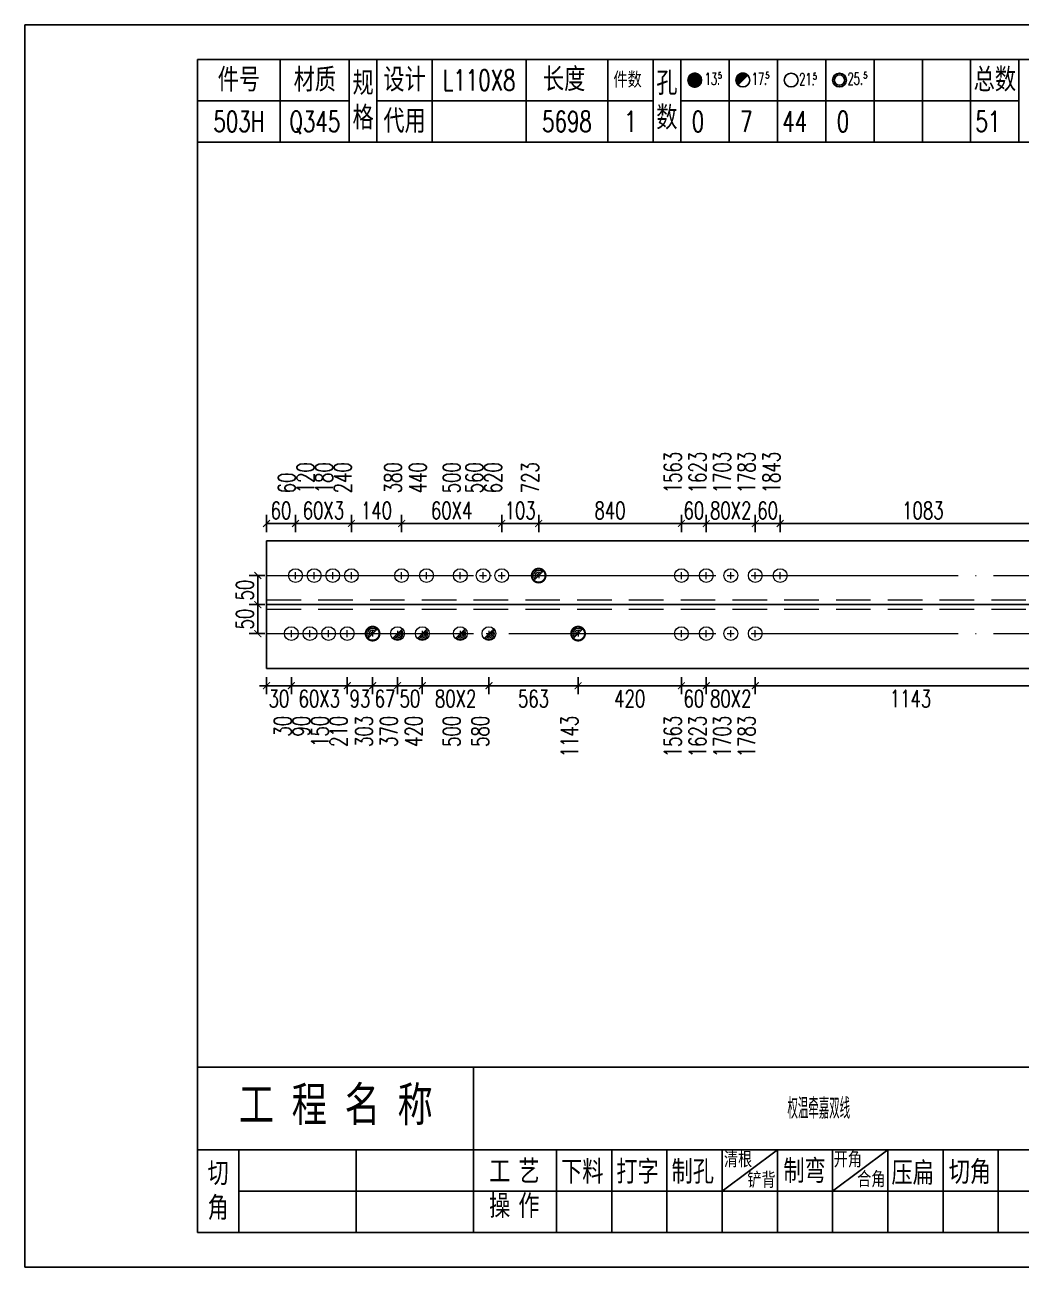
# Model space of a CAD drawing. Header units: millimetres. Extents: x -524 to 9570, y -2481 to 180.
# Drawn here: x 600 to 744.3, y -2400 to -2220 of the extents above; entities that cross this region are included whole.
import ezdxf
from ezdxf.enums import TextEntityAlignment as Align

# ---------------------------------------------------------------- set-up
doc = ezdxf.new("R2010")
doc.units = ezdxf.units.MM
doc.header["$LTSCALE"] = 20
doc.header["$PDMODE"] = 1
doc.linetypes.add('DASHDOT2X', pattern=[1.75, 1.5, -0.125, 0, -0.125])
doc.linetypes.add('HIDDEN', pattern=[0.375, 0.25, -0.125])
for name, color, linetype, lineweight in [('1', 7, 'Continuous', 25), ('11', 1, 'Continuous', 13), ('2', 1, 'HIDDEN', 13), ('5', 7, 'Continuous', 13), ('7', 3, 'DASHDOT2X', 13)]:
    doc.layers.add(name, color=color, linetype=linetype, lineweight=lineweight)
doc.styles.get("Standard").update_dxf_attribs({"font": 'simplex', "width": 0.7, "bigfont": 'gbhzfs.shx'})
doc.styles.add('SYMBOL_TXT', font='txt.shx', dxfattribs={"width": 0.6})
doc.styles.add('TITLE_TXT', font='simplex.shx', dxfattribs={"width": 0.75, "height": 2.5, "bigfont": 'gbhzfs.shx'})
doc.dimstyles.new('dimStyle4', dxfattribs={"dimtxt": 2.5, "dimasz": 1, "dimexe": 1.25, "dimexo": 0, "dimgap": 0.63, "dimtad": 2, "dimzin": 0, "dimdsep": 46, "dimtxsty": 'standard', "dimblk": 'ARCHTICK', "dimblk1": 'ARCHTICK', "dimblk2": 'ARCHTICK', "dimcen": 0.09, "dimadec": 0, "dimazin": 0, "dimtfac": 1, "dimtdec": 1, "dimtix": 1, "dimtmove": 2, "dimatfit": 3, "dimfxl": 0, "dimtolj": 1, "dimtzin": 0, "dimarcsym": 0})
doc.dimstyles.get("Standard").update_dxf_attribs({"dimtxt": 2.5, "dimasz": 1, "dimexe": 1.25, "dimexo": 0, "dimgap": 0.63, "dimtad": 1, "dimzin": 0, "dimdsep": 46, "dimtxsty": 'standard', "dimblk": 'ARCHTICK', "dimblk1": 'ARCHTICK', "dimblk2": 'ARCHTICK', "dimcen": 0.09, "dimadec": 0, "dimazin": 0, "dimtfac": 1, "dimtdec": 1, "dimtix": 1, "dimtmove": 2, "dimatfit": 3, "dimfxl": 0, "dimtolj": 1, "dimtzin": 0, "dimarcsym": 0})
pattern_1 = [(0, (-3, 0), (0, 0.0125), [])]

# ---------------------------------------------------------------- blocks, each defined once
blk = doc.blocks.new('M12_HOLE')
h = blk.add_hatch()
h.set_pattern_fill('LINE', scale=0.1, style=0)
h.set_pattern_definition(pattern_1)
h.paths.add_polyline_path([(-5, 0, 1), (-1, 0, 1)])
at = {"color": 7}
blk.add_circle((-3, 0), 2, dxfattribs=at)
at = {"color": 7, "attachment_point": 1, "style": 'SYMBOL_TXT'}
for s, insert, char_height, width in [('13\\f??|b0|i0|c0|p54;.', (-0.1170648347537053, 2.110404609075999), 3.5, 5.707453662650948), ('5', (3.739322910876695, 2.264550918150206), 1.8, 2.930899999712656)]:
    blk.add_mtext(s, dxfattribs=dict(at, insert=insert, char_height=char_height, width=width))
blk = doc.blocks.new('M16_HOLE')
h = blk.add_hatch()
h.set_pattern_fill('LINE', scale=0.1, style=0)
h.set_pattern_definition(pattern_1)
h.paths.add_polyline_path([(-1.585786437626905, 1.414213562373095, 0.668178637919299), (-5, 0, 0.198912367379658), (-4.414213562373095, -1.414213562373095)])
at = {"color": 7}
blk.add_circle((-3, 0), 2, dxfattribs=at)
at = {"color": 7, "attachment_point": 1, "style": 'SYMBOL_TXT'}
for s, insert, char_height, width in [('17.', (-0.443935574240129, 2.13042063441452), 3.5, 6.3164), ('5', (3.564570640825252, 2.25180437378188), 1.8, 1.822)]:
    blk.add_mtext(s, dxfattribs=dict(at, insert=insert, char_height=char_height, width=width))
blk = doc.blocks.new('M20_HOLE')
at = {"color": 7}
blk.add_circle((-3, 0), 2, dxfattribs=at)
at = {"color": 7, "attachment_point": 1, "style": 'SYMBOL_TXT'}
for s, insert, char_height, width in [('21.', (-0.6868754558352066, 2.009036737063269), 3.5, 6.0735), ('5', (3.321630759230175, 2.009036737063269), 1.8, 1.4576)]:
    blk.add_mtext(s, dxfattribs=dict(at, insert=insert, char_height=char_height, width=width))
blk = doc.blocks.new('M24_HOLE')
at = {"color": 7}
for radius in [2, 1.5]:
    blk.add_circle((-3, 0), radius, dxfattribs=at)
at = {"color": 7, "attachment_point": 1, "style": 'SYMBOL_TXT'}
for s, insert, char_height, width in [('25.', (-0.6868754558352066, 2.13042063441452), 3.5, 2.4294), ('5', (3.928980201610216, 2.25180437378188), 1.8, 1.9435)]:
    blk.add_mtext(s, dxfattribs=dict(at, insert=insert, char_height=char_height, width=width))
blk = doc.blocks.new('A$C1E394B87')
for p, q in [((270, 180), (0, 180)), ((0, 180), (0, 0)), ((0, 0), (270, 0))]:
    blk.add_line(p, q)
blk = doc.blocks.new('JgCard')
for p, q in [((265, 175), (25, 175)), ((25, 175), (25, 5)), ((37, 175), (37, 163)), ((47, 175), (47, 163)), ((51, 175), (51, 163)), ((59, 175), (59, 163)), ((72.61005959575064, 175), (72.61005959575061, 163)), ((84.43573710762382, 175), (84.43573710762382, 163)), ((91, 175), (91, 163)), ((95, 175), (95, 163)), ((102, 175), (102, 163)), ((109, 175), (109, 163)), ((116, 175), (116, 163)), ((123, 175), (123, 163)), ((130, 175), (130, 163)), ((137, 175), (137, 163)), ((144, 175), (144, 163)), ((25, 169), (47, 169)), ((51, 168.9999999999999), (91, 168.9999999999999)), ((95, 168.9999999999999), (144, 168.9999999999999)), ((25, 163), (265, 163)), ((25, 29), (265, 29)), ((65, 17), (65, 29)), ((25, 17), (65, 17)), ((31, 5), (31, 17)), ((48, 17), (48, 5)), ((65, 5), (65, 17)), ((67, 17), (65, 17)), ((67, 17), (165, 17)), ((77, 5), (77, 17)), ((85, 5), (85, 17)), ((93, 5), (93, 17)), ((101, 5), (101, 17)), ((101, 11), (109, 17)), ((109, 5), (109, 17)), ((117, 5), (117, 17)), ((117, 11), (125, 17)), ((125, 5), (125, 17)), ((133, 5), (133, 17)), ((141, 5), (141, 17)), ((31, 11), (65, 11)), ((65, 11), (165, 11)), ((25, 5), (265, 5))]:
    blk.add_line(p, q)
blk.add_lwpolyline([(96.0334779468642, 171.9855941999696, -1), (98.0334779468642, 171.9855941999696, -1)], format="xyb", close=True)
blk.add_point((65.8050297978753, 166))
blk.add_blockref('A$C1E394B87', (0, 0))
at = {"xscale": 0.5, "yscale": 0.5, "zscale": 0.5}
for name, p in [('M12_HOLE', (98.5334779468642, 171.9855941999696)), ('M16_HOLE', (105.5, 171.9999999999999)), ('M20_HOLE', (112.5, 171.9999999999999)), ('M24_HOLE', (119.5, 171.9999999999999))]:
    blk.add_blockref(name, p, dxfattribs=at)
at = {"attachment_point": 5, "style": 'TITLE_TXT'}
for s, insert, char_height, width in [('{\\fSimHei|b0|i0|c134|p2;件号}', (31, 172), 3, 15), ('{\\fSimHei|b0|i0|c134|p2;材质}', (42, 172), 3, 8), ('{\\fSimHei|b0|i0|c134|p2;规格}', (49, 169), 3, 4), ('{\\fSimHei|b0|i0|c134|p2;设计}', (55, 171.9999999999999), 3, 8.000000000000014), ('{\\fSimHei|b0|i0|c134|p2;长度}', (78.11684221050325, 172.0531705390044), 3, 8), ('{\\fSimHei|b0|i0|c134|p2;件数}', (87.3041250533895, 171.9999999999999), 2, 8.8244), ('{\\fSimHei|b0|i0|c134|p2;孔数}', (93, 169), 3, 4), ('{\\fSimHei|b0|i0|c134|p2;总数}', (140.5, 171.9999999999999), 3, 7), ('{\\fSimHei|b0|i0|c134|p2;代用}', (55, 166), 3, 8), ('{\\fSimHei|b0|i0|c134|p2;工 程 名 称}', (45.04268864723963, 23.33842704880232), 5, 47.33333333333334), ('{\\fSimHei|b0|i0|c134|p2;清根}', (103.3080888185272, 15.56254542211099), 2, 8), ('{\\fSimHei|b0|i0|c134|p2;开角}', (119.2123351337376, 15.54156681030855), 2, 8.000000000000057), ('{\\fSimHei|b0|i0|c134|p2;切\\P角}', (28, 11), 3, 6.000000000000004), ('{\\fSimHei|b0|i0|c134|p2;工\\P操}', (68.78408056366106, 11.29930144135182), 3, 6.000000000000004), ('{\\fSimHei|b0|i0|c134|p2;艺\\P作}', (73.01340619218274, 11.29930144135182), 3, 6.000000000000004), ('{\\fSimHei|b0|i0|c134|p2;下料}', (80.74376492044746, 13.75191016783555), 3, 8), ('{\\fSimHei|b0|i0|c134|p2;打字}', (88.74376492044746, 13.75191016783555), 3, 8), ('{\\fSimHei|b0|i0|c134|p2;制孔}', (96.74376492044746, 13.75191016783555), 3, 8.000000000000028), ('{\\fSimHei|b0|i0|c134|p2;制弯}', (112.9524832210667, 13.86807755023182), 3, 8.000000000000028), ('{\\fSimHei|b0|i0|c134|p2;压扁}', (128.5896913500159, 13.56672241423536), 3, 8), ('{\\fSimHei|b0|i0|c134|p2;切角}', (136.8970089545677, 13.6938446517654), 3, 8), ('{\\fSimHei|b0|i0|c134|p2;铲背}', (106.6982872637203, 12.58010217278223), 2, 8), ('{\\fSimHei|b0|i0|c134|p2;合角}', (122.601153766583, 12.67610618408509), 2, 8)]:
    blk.add_mtext(s, dxfattribs=dict(at, insert=insert, char_height=char_height, width=width))
blk = doc.blocks.new('M20')
for p, q in [((-0.5, 0), (0.5, 0)), ((0, -0.5), (0, 0.5))]:
    blk.add_line(p, q)
blk.add_circle((0, 0), 1)
blk = doc.blocks.new('M16_Nail')
for p, q in [((-0.7071067811865476, -0.7071067811865476), (0.7071067811865475, 0.7071067811865475)), ((-0.4, 4.898425415289509e-17), (0.4, 0)), ((2.449212707644755e-17, 0.4), (0, -0.4))]:
    blk.add_line(p, q)
blk.add_lwpolyline([(-0.2887637415694106, -0.9574003872752688, 0.3, 0.3, 5685.423476467215), (-0.2894372525027693, -0.9571969895813757, 0.1, 0.1, 0)], format="xyseb")
for radius in [0.75, 0.5, 0.25]:
    blk.add_arc((0, 0), radius, 45, 225)
blk = doc.blocks.new('M16')
for p, q in [((-0.7071067811865476, -0.7071067811865476), (0.7071067811865475, 0.7071067811865475)), ((-0.4, 4.898425415289509e-17), (0.4, 0)), ((2.449212707644755e-17, 0.4), (0, -0.4))]:
    blk.add_line(p, q)
blk.add_circle((0, 0), 1)
for centre, radius, end in [((0, 0), 0.8, 45.00000000000001), ((0, 0), 0.6, 45.00000000000001), ((0, 0), 0.4, 45.00000000000001), ((-5.551115123125783e-17, -5.551115123125783e-17), 0.2, 45)]:
    blk.add_arc(centre, radius, 225, end)
blk = doc.blocks.new('_ArchTick')
at = {"color": 0, "linetype": 'ByBlock', "const_width": 0.15}
blk.add_lwpolyline([(-0.5, -0.5), (0.5, 0.5)], dxfattribs=at)
blk = doc.blocks.new('*D1444')
at = {"layer": '11', "color": 0, "lineweight": -2}
for p, q in [((634.9999803762475, -2314.500012380202), (634.9999803762475, -2317.000012380202)), ((638.5999803762461, -2314.500012380202), (638.5999803762461, -2317.000012380202)), ((634.9999803762475, -2315.750012380202), (633.9999803762475, -2315.750012380202)), ((634.9999803762475, -2315.750012380202), (638.5999803762461, -2315.750012380202)), ((638.5999803762461, -2315.750012380202), (639.5999803762461, -2315.750012380202))]:
    blk.add_line(p, q, dxfattribs=at)
at = {"layer": 'Defpoints', "color": 0}
for p in [(634.9999803762475, -2314.500012380202), (638.5999803762461, -2314.500012380202), (638.5999803762461, -2315.750012380202)]:
    blk.add_point(p, dxfattribs=at)
at = {"layer": '11', "color": 0, "lineweight": -2}
blk.add_blockref('_ArchTick', (634.9999803762475, -2315.750012380202), dxfattribs=at)
at = {"layer": '11', "color": 0, "lineweight": -2, "rotation": 180}
blk.add_blockref('_ArchTick', (638.5999803762461, -2315.750012380202), dxfattribs=at)
at = {"layer": '11', "color": 0, "insert": (636.7999803762468, -2317.630012380202), "char_height": 2.5, "attachment_point": 5}
blk.add_mtext('\\A1;30', dxfattribs=at)
blk = doc.blocks.new('*D1445')
at = {"layer": '11', "color": 0, "lineweight": -2}
for p, q in [((638.5999803762461, -2314.500012380202), (638.5999803762461, -2317.000012380202)), ((646.6999803762446, -2314.500012380202), (646.6999803762446, -2317.000012380202)), ((638.5999803762461, -2315.750012380202), (646.6999803762446, -2315.750012380202))]:
    blk.add_line(p, q, dxfattribs=at)
at = {"layer": 'Defpoints', "color": 0}
for p in [(638.5999803762461, -2314.500012380202), (646.6999803762446, -2314.500012380202), (646.6999803762446, -2315.750012380202)]:
    blk.add_point(p, dxfattribs=at)
at = {"layer": '11', "color": 0, "lineweight": -2, "rotation": 180}
blk.add_blockref('_ArchTick', (638.5999803762461, -2315.750012380202), dxfattribs=at)
at = {"layer": '11', "color": 0, "lineweight": -2}
blk.add_blockref('_ArchTick', (646.6999803762446, -2315.750012380202), dxfattribs=at)
at = {"layer": '11', "color": 0, "insert": (642.6499803762454, -2317.630012380202), "char_height": 2.5, "attachment_point": 5}
blk.add_mtext('\\A1;60X3', dxfattribs=at)
blk = doc.blocks.new('*D1446')
at = {"layer": '11', "color": 0, "lineweight": -2}
for p, q in [((646.6999803762446, -2314.500012380202), (646.6999803762446, -2317.000012380202)), ((650.3725224418085, -2314.500012380202), (650.3725224418085, -2317.000012380202)), ((646.6999803762446, -2315.750012380202), (645.6999803762446, -2315.750012380202)), ((646.6999803762446, -2315.750012380202), (650.3725224418085, -2315.750012380202)), ((650.3725224418085, -2315.750012380202), (651.3725224418085, -2315.750012380202))]:
    blk.add_line(p, q, dxfattribs=at)
at = {"layer": 'Defpoints', "color": 0}
for p in [(646.6999803762446, -2314.500012380202), (650.3725224418085, -2314.500012380202), (650.3725224418085, -2315.750012380202)]:
    blk.add_point(p, dxfattribs=at)
at = {"layer": '11', "color": 0, "lineweight": -2}
blk.add_blockref('_ArchTick', (646.6999803762446, -2315.750012380202), dxfattribs=at)
at = {"layer": '11', "color": 0, "lineweight": -2, "rotation": 180}
blk.add_blockref('_ArchTick', (650.3725224418085, -2315.750012380202), dxfattribs=at)
at = {"layer": '11', "color": 0, "insert": (648.5362514090266, -2317.630012380202), "char_height": 2.5, "attachment_point": 5}
blk.add_mtext('\\A1;93', dxfattribs=at)
blk = doc.blocks.new('*D1447')
at = {"layer": '11', "color": 0, "lineweight": -2}
for p, q in [((650.3725224418085, -2314.500012380202), (650.3725224418085, -2317.000012380202)), ((653.9725224418071, -2314.500012380202), (653.9725224418071, -2317.000012380202)), ((650.3725224418085, -2315.750012380202), (649.3725224418085, -2315.750012380202)), ((650.3725224418085, -2315.750012380202), (653.9725224418071, -2315.750012380202)), ((653.9725224418071, -2315.750012380202), (654.9725224418071, -2315.750012380202))]:
    blk.add_line(p, q, dxfattribs=at)
at = {"layer": 'Defpoints', "color": 0}
for p in [(650.3725224418085, -2314.500012380202), (653.9725224418071, -2314.500012380202), (653.9725224418071, -2315.750012380202)]:
    blk.add_point(p, dxfattribs=at)
at = {"layer": '11', "color": 0, "lineweight": -2}
blk.add_blockref('_ArchTick', (650.3725224418085, -2315.750012380202), dxfattribs=at)
at = {"layer": '11', "color": 0, "lineweight": -2, "rotation": 180}
blk.add_blockref('_ArchTick', (653.9725224418071, -2315.750012380202), dxfattribs=at)
at = {"layer": '11', "color": 0, "insert": (652.1725224418078, -2317.630012380202), "char_height": 2.5, "attachment_point": 5}
blk.add_mtext('\\A1;67', dxfattribs=at)
blk = doc.blocks.new('*D1448')
at = {"layer": '11', "color": 0, "lineweight": -2}
for p, q in [((653.9725224418071, -2314.500012380202), (653.9725224418071, -2317.000012380202)), ((657.5725224418129, -2314.500012380202), (657.5725224418129, -2317.000012380202)), ((653.9725224418071, -2315.750012380202), (652.9725224418071, -2315.750012380202)), ((653.9725224418071, -2315.750012380202), (657.5725224418129, -2315.750012380202)), ((657.5725224418129, -2315.750012380202), (658.5725224418129, -2315.750012380202))]:
    blk.add_line(p, q, dxfattribs=at)
at = {"layer": 'Defpoints', "color": 0}
for p in [(653.9725224418071, -2314.500012380202), (657.5725224418129, -2314.500012380202), (657.5725224418129, -2315.750012380202)]:
    blk.add_point(p, dxfattribs=at)
at = {"layer": '11', "color": 0, "lineweight": -2}
blk.add_blockref('_ArchTick', (653.9725224418071, -2315.750012380202), dxfattribs=at)
at = {"layer": '11', "color": 0, "lineweight": -2, "rotation": 180}
blk.add_blockref('_ArchTick', (657.5725224418129, -2315.750012380202), dxfattribs=at)
at = {"layer": '11', "color": 0, "insert": (655.77252244181, -2317.630012380202), "char_height": 2.5, "attachment_point": 5}
blk.add_mtext('\\A1;50', dxfattribs=at)
blk = doc.blocks.new('*D1449')
at = {"layer": '11', "color": 0, "lineweight": -2}
for p, q in [((657.5725224418129, -2314.500012380202), (657.5725224418129, -2317.000012380202)), ((667.2256125528947, -2314.500012380202), (667.2256125528947, -2317.000012380202)), ((657.5725224418129, -2315.750012380202), (667.2256125528947, -2315.750012380202))]:
    blk.add_line(p, q, dxfattribs=at)
at = {"layer": 'Defpoints', "color": 0}
for p in [(657.5725224418129, -2314.500012380202), (667.2256125528947, -2314.500012380202), (667.2256125528947, -2315.750012380202)]:
    blk.add_point(p, dxfattribs=at)
at = {"layer": '11', "color": 0, "lineweight": -2, "rotation": 180}
blk.add_blockref('_ArchTick', (657.5725224418129, -2315.750012380202), dxfattribs=at)
at = {"layer": '11', "color": 0, "lineweight": -2}
blk.add_blockref('_ArchTick', (667.2256125528947, -2315.750012380202), dxfattribs=at)
at = {"layer": '11', "color": 0, "insert": (662.3990674973538, -2317.630012380202), "char_height": 2.5, "attachment_point": 5}
blk.add_mtext('\\A1;80X2', dxfattribs=at)
blk = doc.blocks.new('*D1450')
at = {"layer": '11', "color": 0, "lineweight": -2}
for p, q in [((667.2256125528947, -2314.500012380202), (667.2256125528947, -2317.000012380202)), ((680.1367070530032, -2314.500012380202), (680.1367070530032, -2317.000012380202)), ((667.2256125528947, -2315.750012380202), (680.1367070530032, -2315.750012380202))]:
    blk.add_line(p, q, dxfattribs=at)
at = {"layer": 'Defpoints', "color": 0}
for p in [(667.2256125528947, -2314.500012380202), (680.1367070530032, -2314.500012380202), (680.1367070530032, -2315.750012380202)]:
    blk.add_point(p, dxfattribs=at)
at = {"layer": '11', "color": 0, "lineweight": -2, "rotation": 180}
blk.add_blockref('_ArchTick', (667.2256125528947, -2315.750012380202), dxfattribs=at)
at = {"layer": '11', "color": 0, "lineweight": -2}
blk.add_blockref('_ArchTick', (680.1367070530032, -2315.750012380202), dxfattribs=at)
at = {"layer": '11', "color": 0, "insert": (673.681159802949, -2317.630012380202), "char_height": 2.5, "attachment_point": 5}
blk.add_mtext('\\A1;563', dxfattribs=at)
blk = doc.blocks.new('*D1451')
at = {"layer": '11', "color": 0, "lineweight": -2}
for p, q in [((680.1367070530032, -2314.500012380202), (680.1367070530032, -2317.000012380202)), ((695.1009388456441, -2314.500012380202), (695.1009388456441, -2317.000012380202)), ((680.1367070530032, -2315.750012380202), (695.1009388456441, -2315.750012380202))]:
    blk.add_line(p, q, dxfattribs=at)
at = {"layer": 'Defpoints', "color": 0}
for p in [(680.1367070530032, -2314.500012380202), (695.1009388456441, -2314.500012380202), (695.1009388456441, -2315.750012380202)]:
    blk.add_point(p, dxfattribs=at)
at = {"layer": '11', "color": 0, "lineweight": -2, "rotation": 180}
blk.add_blockref('_ArchTick', (680.1367070530032, -2315.750012380202), dxfattribs=at)
at = {"layer": '11', "color": 0, "lineweight": -2}
blk.add_blockref('_ArchTick', (695.1009388456441, -2315.750012380202), dxfattribs=at)
at = {"layer": '11', "color": 0, "insert": (687.6188229493237, -2317.630012380202), "char_height": 2.5, "attachment_point": 5}
blk.add_mtext('\\A1;420', dxfattribs=at)
blk = doc.blocks.new('*D1452')
at = {"layer": '11', "color": 0, "lineweight": -2}
for p, q in [((695.1009388456441, -2314.500012380202), (695.1009388456441, -2317.000012380202)), ((698.7009388456427, -2314.500012380202), (698.7009388456427, -2317.000012380202)), ((695.1009388456441, -2315.750012380202), (694.1009388456441, -2315.750012380202)), ((695.1009388456441, -2315.750012380202), (698.7009388456427, -2315.750012380202)), ((698.7009388456427, -2315.750012380202), (699.7009388456427, -2315.750012380202))]:
    blk.add_line(p, q, dxfattribs=at)
at = {"layer": 'Defpoints', "color": 0}
for p in [(695.1009388456441, -2314.500012380202), (698.7009388456427, -2314.500012380202), (698.7009388456427, -2315.750012380202)]:
    blk.add_point(p, dxfattribs=at)
at = {"layer": '11', "color": 0, "lineweight": -2}
blk.add_blockref('_ArchTick', (695.1009388456441, -2315.750012380202), dxfattribs=at)
at = {"layer": '11', "color": 0, "lineweight": -2, "rotation": 180}
blk.add_blockref('_ArchTick', (698.7009388456427, -2315.750012380202), dxfattribs=at)
at = {"layer": '11', "color": 0, "insert": (696.9009388456434, -2317.630012380202), "char_height": 2.5, "attachment_point": 5}
blk.add_mtext('\\A1;60', dxfattribs=at)
blk = doc.blocks.new('*D1453')
at = {"layer": '11', "color": 0, "lineweight": -2}
for p, q in [((698.7009388456427, -2314.500012380202), (698.7009388456427, -2317.000012380202)), ((705.8009388456412, -2314.500012380202), (705.8009388456412, -2317.000012380202)), ((698.7009388456427, -2315.750012380202), (697.7009388456427, -2315.750012380202)), ((698.7009388456427, -2315.750012380202), (705.8009388456412, -2315.750012380202)), ((705.8009388456412, -2315.750012380202), (706.8009388456412, -2315.750012380202))]:
    blk.add_line(p, q, dxfattribs=at)
at = {"layer": 'Defpoints', "color": 0}
for p in [(698.7009388456427, -2314.500012380202), (705.8009388456412, -2314.500012380202), (705.8009388456412, -2315.750012380202)]:
    blk.add_point(p, dxfattribs=at)
at = {"layer": '11', "color": 0, "lineweight": -2}
blk.add_blockref('_ArchTick', (698.7009388456427, -2315.750012380202), dxfattribs=at)
at = {"layer": '11', "color": 0, "lineweight": -2, "rotation": 180}
blk.add_blockref('_ArchTick', (705.8009388456412, -2315.750012380202), dxfattribs=at)
at = {"layer": '11', "color": 0, "insert": (702.2509388456419, -2317.630012380202), "char_height": 2.5, "attachment_point": 5}
blk.add_mtext('\\A1;80X2', dxfattribs=at)
blk = doc.blocks.new('*D1454')
at = {"layer": '11', "color": 0, "lineweight": -2}
for p, q in [((705.8009388456412, -2314.500012380202), (705.8009388456412, -2317.000012380202)), ((750.7560174631508, -2314.500012380202), (750.7560174631508, -2317.000012380202)), ((705.8009388456412, -2315.750012380202), (750.7560174631508, -2315.750012380202))]:
    blk.add_line(p, q, dxfattribs=at)
at = {"layer": 'Defpoints', "color": 0}
for p in [(705.8009388456412, -2314.500012380202), (750.7560174631508, -2314.500012380202), (750.7560174631508, -2315.750012380202)]:
    blk.add_point(p, dxfattribs=at)
at = {"layer": '11', "color": 0, "lineweight": -2, "rotation": 180}
blk.add_blockref('_ArchTick', (705.8009388456412, -2315.750012380202), dxfattribs=at)
at = {"layer": '11', "color": 0, "lineweight": -2}
blk.add_blockref('_ArchTick', (750.7560174631508, -2315.750012380202), dxfattribs=at)
at = {"layer": '11', "color": 0, "insert": (728.278478154396, -2317.630012380202), "char_height": 2.5, "attachment_point": 5}
blk.add_mtext('\\A1;1143', dxfattribs=at)
blk = doc.blocks.new('*D1465')
at = {"layer": '11', "color": 0, "lineweight": -2}
for p, q in [((669.0756125529006, -2293.500012380202), (669.0756125529006, -2291.000012380202)), ((674.4256125528991, -2293.500012380202), (674.4256125528991, -2291.000012380202)), ((669.0756125529006, -2292.250012380202), (668.0756125529006, -2292.250012380202)), ((669.0756125529006, -2292.250012380202), (674.4256125528991, -2292.250012380202)), ((674.4256125528991, -2292.250012380202), (675.4256125528991, -2292.250012380202))]:
    blk.add_line(p, q, dxfattribs=at)
at = {"layer": 'Defpoints', "color": 0}
for p in [(674.4256125528991, -2292.250012380202), (669.0756125529006, -2293.500012380202), (674.4256125528991, -2293.500012380202)]:
    blk.add_point(p, dxfattribs=at)
at = {"layer": '11', "color": 0, "lineweight": -2}
blk.add_blockref('_ArchTick', (669.0756125529006, -2292.250012380202), dxfattribs=at)
at = {"layer": '11', "color": 0, "lineweight": -2, "rotation": 180}
blk.add_blockref('_ArchTick', (674.4256125528991, -2292.250012380202), dxfattribs=at)
at = {"layer": '11', "color": 0, "insert": (671.7506125528998, -2290.370012380202), "char_height": 2.5, "attachment_point": 5}
blk.add_mtext('\\A1;103', dxfattribs=at)
blk = doc.blocks.new('*D1467')
at = {"layer": '11', "color": 0, "lineweight": -2}
for p, q in [((695.1009388456441, -2293.500012380202), (695.1009388456441, -2291.000012380202)), ((698.7009388456427, -2293.500012380202), (698.7009388456427, -2291.000012380202)), ((695.1009388456441, -2292.250012380202), (694.1009388456441, -2292.250012380202)), ((695.1009388456441, -2292.250012380202), (698.7009388456427, -2292.250012380202)), ((698.7009388456427, -2292.250012380202), (699.7009388456427, -2292.250012380202))]:
    blk.add_line(p, q, dxfattribs=at)
at = {"layer": 'Defpoints', "color": 0}
for p in [(698.7009388456427, -2292.250012380202), (695.1009388456441, -2293.500012380202), (698.7009388456427, -2293.500012380202)]:
    blk.add_point(p, dxfattribs=at)
at = {"layer": '11', "color": 0, "lineweight": -2}
blk.add_blockref('_ArchTick', (695.1009388456441, -2292.250012380202), dxfattribs=at)
at = {"layer": '11', "color": 0, "lineweight": -2, "rotation": 180}
blk.add_blockref('_ArchTick', (698.7009388456427, -2292.250012380202), dxfattribs=at)
at = {"layer": '11', "color": 0, "insert": (696.9009388456434, -2290.370012380202), "char_height": 2.5, "attachment_point": 5}
blk.add_mtext('\\A1;60', dxfattribs=at)
blk = doc.blocks.new('*D1468')
at = {"layer": '11', "color": 0, "lineweight": -2}
for p, q in [((698.7009388456427, -2293.500012380202), (698.7009388456427, -2291.000012380202)), ((705.8009388456412, -2293.500012380202), (705.8009388456412, -2291.000012380202)), ((698.7009388456427, -2292.250012380202), (697.7009388456427, -2292.250012380202)), ((698.7009388456427, -2292.250012380202), (705.8009388456412, -2292.250012380202)), ((705.8009388456412, -2292.250012380202), (706.8009388456412, -2292.250012380202))]:
    blk.add_line(p, q, dxfattribs=at)
at = {"layer": 'Defpoints', "color": 0}
for p in [(705.8009388456412, -2292.250012380202), (698.7009388456427, -2293.500012380202), (705.8009388456412, -2293.500012380202)]:
    blk.add_point(p, dxfattribs=at)
at = {"layer": '11', "color": 0, "lineweight": -2}
blk.add_blockref('_ArchTick', (698.7009388456427, -2292.250012380202), dxfattribs=at)
at = {"layer": '11', "color": 0, "lineweight": -2, "rotation": 180}
blk.add_blockref('_ArchTick', (705.8009388456412, -2292.250012380202), dxfattribs=at)
at = {"layer": '11', "color": 0, "insert": (702.2509388456419, -2290.370012380202), "char_height": 2.5, "attachment_point": 5}
blk.add_mtext('\\A1;80X2', dxfattribs=at)
blk = doc.blocks.new('*D1469')
at = {"layer": '11', "color": 0, "lineweight": -2}
for p, q in [((705.8009388456412, -2293.500012380202), (705.8009388456412, -2291.000012380202)), ((709.4009388456398, -2293.500012380202), (709.4009388456398, -2291.000012380202)), ((705.8009388456412, -2292.250012380202), (704.8009388456412, -2292.250012380202)), ((705.8009388456412, -2292.250012380202), (709.4009388456398, -2292.250012380202)), ((709.4009388456398, -2292.250012380202), (710.4009388456398, -2292.250012380202))]:
    blk.add_line(p, q, dxfattribs=at)
at = {"layer": 'Defpoints', "color": 0}
for p in [(709.4009388456398, -2292.250012380202), (705.8009388456412, -2293.500012380202), (709.4009388456398, -2293.500012380202)]:
    blk.add_point(p, dxfattribs=at)
at = {"layer": '11', "color": 0, "lineweight": -2}
blk.add_blockref('_ArchTick', (705.8009388456412, -2292.250012380202), dxfattribs=at)
at = {"layer": '11', "color": 0, "lineweight": -2, "rotation": 180}
blk.add_blockref('_ArchTick', (709.4009388456398, -2292.250012380202), dxfattribs=at)
at = {"layer": '11', "color": 0, "insert": (707.6009388456405, -2290.370012380202), "char_height": 2.5, "attachment_point": 5}
blk.add_mtext('\\A1;60', dxfattribs=at)
blk = doc.blocks.new('*D1478')
at = {"layer": '1', "color": 0, "lineweight": -2}
for p, q in [((634.7499803762475, -2299.795466925656), (632.4999803762477, -2299.795466925656)), ((633.7499803762477, -2299.795466925656), (633.7499803762475, -2304.000012380202)), ((634.7499803762475, -2304.000012380202), (632.4999803762475, -2304.000012380202))]:
    blk.add_line(p, q, dxfattribs=at)
at = {"layer": 'Defpoints', "color": 0}
for p in [(634.7499803762475, -2299.795466925656), (633.7499803762475, -2304.000012380202), (634.7499803762475, -2304.000012380202)]:
    blk.add_point(p, dxfattribs=at)
at = {"layer": '1', "color": 0, "lineweight": -2}
for p, rotation in [((633.7499803762477, -2299.795466925656), 90), ((633.7499803762475, -2304.000012380202), 270)]:
    blk.add_blockref('_ArchTick', p, dxfattribs=dict(at, rotation=rotation))
at = {"layer": '1', "color": 0, "insert": (631.869980376248, -2301.897739652929), "char_height": 2.5, "attachment_point": 5, "rotation": 90}
blk.add_mtext('\\A1;50', dxfattribs=at)

msp = doc.modelspace()

# ---------------------------------------------------------------- linework, layer by layer
at = {"layer": '1'}
for p, q in [((634.9999803762475, -2294.750012380202), (634.9999803762475, -2313.250012380202)), ((634.9999803762475, -2294.750012380202), (859.9999803762475, -2294.750012380202)), ((634.9999803762475, -2304.000012380202), (859.9999803762475, -2304.000012380202)), ((634.9999803762475, -2313.250012380202), (859.9999803762475, -2313.250012380202))]:
    msp.add_line(p, q, dxfattribs=at)
at = {"layer": '2'}
for p, q in [((634.9999803762475, -2303.327285107475), (859.9999803762475, -2303.327285107475)), ((634.9999803762475, -2304.672739652929), (859.9999803762475, -2304.672739652929))]:
    msp.add_line(p, q, dxfattribs=at)
at = {"layer": '7'}
for p, q in [((634.9999803762475, -2299.795466925656), (861.4999803762475, -2299.795466925656)), ((634.9999803762475, -2308.204557834747), (860.899980376249, -2308.204557834747))]:
    msp.add_line(p, q, dxfattribs=at)

# ---------------------------------------------------------------- block references
at = {"layer": '1'}
msp.add_blockref('JgCard', (599.9999803762475, -2400.000012380202), dxfattribs=at)
at = {"layer": '5'}
for name, p in [('M20', (639.1999803762446, -2299.795466925656)), ('M20', (641.899980376249, -2299.795466925656)), ('M20', (644.5999803762461, -2299.795466925656)), ('M20', (647.2999803762505, -2299.795466925656)), ('M20', (654.5725224418129, -2299.795466925656)), ('M20', (658.1725224418115, -2299.795466925656)), ('M20', (663.0756125529006, -2299.795466925656)), ('M20', (666.3756125528962, -2299.795466925656)), ('M20', (669.0756125529006, -2299.795466925656)), ('M16_Nail', (674.4256125528991, -2299.795466925656)), ('M20', (695.1009388456441, -2299.795466925656)), ('M20', (698.7009388456427, -2299.795466925656)), ('M20', (702.2509388456383, -2299.795466925656)), ('M20', (705.8009388456412, -2299.795466925656)), ('M20', (709.4009388456398, -2299.795466925656)), ('M20', (638.5999803762461, -2308.204557834747)), ('M20', (641.2999803762505, -2308.204557834747)), ('M20', (643.9999803762475, -2308.204557834747)), ('M20', (646.6999803762446, -2308.204557834747)), ('M16_Nail', (650.3725224418085, -2308.204557834747)), ('M16', (653.9725224418071, -2308.204557834747)), ('M16', (657.5725224418129, -2308.204557834747)), ('M16', (663.0756125529006, -2308.204557834747)), ('M16', (667.2256125528947, -2308.204557834747)), ('M16_Nail', (680.1367070530032, -2308.204557834747)), ('M20', (695.1009388456441, -2308.204557834747)), ('M20', (698.7009388456427, -2308.204557834747)), ('M20', (702.2509388456383, -2308.204557834747)), ('M20', (705.8009388456412, -2308.204557834747))]:
    msp.add_blockref(name, p, dxfattribs=at)

# ---------------------------------------------------------------- texts
at = {"layer": '1', "width": 0.7}
for s, p in [('L110X8', (665.8050101741246, -2228.000012380202)), ('503H', (630.9999803762475, -2234.000012380202)), ('Q345', (641.9999803762475, -2234.000012380202)), ('5698', (678.5228787279339, -2234.000012380202)), ('1', (687.7178489300568, -2234.000012380202)), ('0', (697.4999803762475, -2234.000012380202)), ('7', (704.4999803762475, -2234.000012380202)), ('44', (711.4999803762475, -2234.000012380202)), ('0', (718.4999803762475, -2234.000012380202)), ('51', (739.4999803762475, -2234.000012380202)), ('权温牵嘉双线', (714.9999803762475, -2377.000012380202))]:
    msp.add_text(s, height=3, dxfattribs=at).set_placement(p, align=Align.MIDDLE_CENTER)
for s, p in [('1563', (695.1009388456441, -2287.875012380202)), ('1623', (698.7009388456427, -2287.875012380202)), ('1703', (702.2509388456383, -2287.875012380202)), ('1783', (705.8009388456412, -2287.875012380202)), ('1843', (709.4009388456398, -2287.875012380202)), ('120', (641.899980376249, -2287.875012380202)), ('180', (644.5999803762461, -2287.875012380202)), ('240', (647.2999803762505, -2287.875012380202)), ('380', (654.5725224418129, -2287.875012380202)), ('440', (658.1725224418115, -2287.875012380202)), ('500', (663.0756125529006, -2287.875012380202)), ('560', (666.3756125528962, -2287.875012380202)), ('620', (669.0756125529006, -2287.875012380202)), ('723', (674.4256125528991, -2287.875012380202)), ('60', (639.1999803762446, -2287.875012380202))]:
    msp.add_text(s, height=2.5, rotation=90, dxfattribs=at).set_placement(p)
for s, p in [('30', (638.5999803762461, -2320.125012380202)), ('90', (641.2999803762505, -2320.125012380202)), ('150', (643.9999803762475, -2320.125012380202)), ('210', (646.6999803762446, -2320.125012380202)), ('303', (650.3725224418085, -2320.125012380202)), ('370', (653.9725224418071, -2320.125012380202)), ('420', (657.5725224418129, -2320.125012380202)), ('500', (663.0756125529006, -2320.125012380202)), ('580', (667.2256125528947, -2320.125012380202)), ('1143', (680.1367070530032, -2320.125012380202)), ('1563', (695.1009388456441, -2320.125012380202)), ('1623', (698.7009388456427, -2320.125012380202)), ('1703', (702.2509388456383, -2320.125012380202)), ('1783', (705.8009388456412, -2320.125012380202))]:
    msp.add_text(s, height=2.5, rotation=90, dxfattribs=at).set_placement(p, align=Align.RIGHT)

# ---------------------------------------------------------------- dimensions: what is measured, and where the dimension line sits
at = {"layer": '1'}
dim = msp.add_linear_dim(base=(633.7499803762475, -2304.000012380202), p1=(634.7499803762475, -2299.795466925656), p2=(634.7499803762475, -2304.000012380202), angle=90, text='50', dimstyle='standard', override={"dimtxt": 2.5}, dxfattribs=at)
dim.commit()
dim.dimension.update_dxf_attribs({"geometry": '*D1478', "text_midpoint": (631.869980376248, -2301.897739652929)})
msp.add_linear_dim(base=(633.7499803762475, -2304.000012380202), p1=(634.7499803762475, -2308.204557834747), p2=(634.7499803762475, -2304.000012380202), angle=90, text='50', dimstyle='standard', override={"dimtxt": 2.5}, dxfattribs=at).render()
at = {"layer": '11'}
for base, p1, p2, text in [((639.1999803762446, -2292.250012380202), (634.9999803762475, -2293.500012380202), (639.1999803762446, -2293.500012380202), '60'), ((647.2999803762505, -2292.250012380202), (639.1999803762446, -2293.500012380202), (647.2999803762505, -2293.500012380202), '60X3'), ((654.5725224418129, -2292.250012380202), (647.2999803762505, -2293.500012380202), (654.5725224418129, -2293.500012380202), '140'), ((669.0756125529006, -2292.250012380202), (654.5725224418129, -2293.500012380202), (669.0756125529006, -2293.500012380202), '60X4'), ((695.1009388456441, -2292.250012380202), (674.4256125528991, -2293.500012380202), (695.1009388456441, -2293.500012380202), '840'), ((750.7560174631508, -2292.250012380202), (709.4009388456398, -2293.500012380202), (750.7560174631508, -2293.500012380202), '1083')]:
    msp.add_linear_dim(base=base, p1=p1, p2=p2, text=text, dimstyle='standard', override={"dimtxt": 2.5}, dxfattribs=at).render()
for base, p1, p2, text, dimstyle, picture, middle in [((674.4256125528991, -2292.250012380202), (669.0756125529006, -2293.500012380202), (674.4256125528991, -2293.500012380202), '103', 'standard', '*D1465', (671.7506125528998, -2290.370012380202)), ((698.7009388456427, -2292.250012380202), (695.1009388456441, -2293.500012380202), (698.7009388456427, -2293.500012380202), '60', 'standard', '*D1467', (696.9009388456434, -2290.370012380202)), ((705.8009388456412, -2292.250012380202), (698.7009388456427, -2293.500012380202), (705.8009388456412, -2293.500012380202), '80X2', 'standard', '*D1468', (702.2509388456419, -2290.370012380202)), ((709.4009388456398, -2292.250012380202), (705.8009388456412, -2293.500012380202), (709.4009388456398, -2293.500012380202), '60', 'standard', '*D1469', (707.6009388456405, -2290.370012380202)), ((638.5999803762461, -2315.750012380202), (634.9999803762475, -2314.500012380202), (638.5999803762461, -2314.500012380202), '30', 'dimStyle4', '*D1444', (636.7999803762468, -2317.630012380202)), ((646.6999803762446, -2315.750012380202), (638.5999803762461, -2314.500012380202), (646.6999803762446, -2314.500012380202), '60X3', 'dimStyle4', '*D1445', (642.6499803762454, -2317.630012380202)), ((650.3725224418085, -2315.750012380202), (646.6999803762446, -2314.500012380202), (650.3725224418085, -2314.500012380202), '93', 'dimStyle4', '*D1446', (648.5362514090266, -2317.630012380202)), ((653.9725224418071, -2315.750012380202), (650.3725224418085, -2314.500012380202), (653.9725224418071, -2314.500012380202), '67', 'dimStyle4', '*D1447', (652.1725224418078, -2317.630012380202)), ((657.5725224418129, -2315.750012380202), (653.9725224418071, -2314.500012380202), (657.5725224418129, -2314.500012380202), '50', 'dimStyle4', '*D1448', (655.77252244181, -2317.630012380202)), ((667.2256125528947, -2315.750012380202), (657.5725224418129, -2314.500012380202), (667.2256125528947, -2314.500012380202), '80X2', 'dimStyle4', '*D1449', (662.3990674973538, -2317.630012380202)), ((680.1367070530032, -2315.750012380202), (667.2256125528947, -2314.500012380202), (680.1367070530032, -2314.500012380202), '563', 'dimStyle4', '*D1450', (673.681159802949, -2317.630012380202)), ((695.1009388456441, -2315.750012380202), (680.1367070530032, -2314.500012380202), (695.1009388456441, -2314.500012380202), '420', 'dimStyle4', '*D1451', (687.6188229493237, -2317.630012380202)), ((698.7009388456427, -2315.750012380202), (695.1009388456441, -2314.500012380202), (698.7009388456427, -2314.500012380202), '60', 'dimStyle4', '*D1452', (696.9009388456434, -2317.630012380202)), ((705.8009388456412, -2315.750012380202), (698.7009388456427, -2314.500012380202), (705.8009388456412, -2314.500012380202), '80X2', 'dimStyle4', '*D1453', (702.2509388456419, -2317.630012380202)), ((750.7560174631508, -2315.750012380202), (705.8009388456412, -2314.500012380202), (750.7560174631508, -2314.500012380202), '1143', 'dimStyle4', '*D1454', (728.278478154396, -2317.630012380202))]:
    dim = msp.add_linear_dim(base=base, p1=p1, p2=p2, text=text, dimstyle=dimstyle, override={"dimtxt": 2.5}, dxfattribs=at)
    dim.commit()
    dim.dimension.update_dxf_attribs({"geometry": picture, "text_midpoint": middle})

doc.saveas('drawing.dxf')
